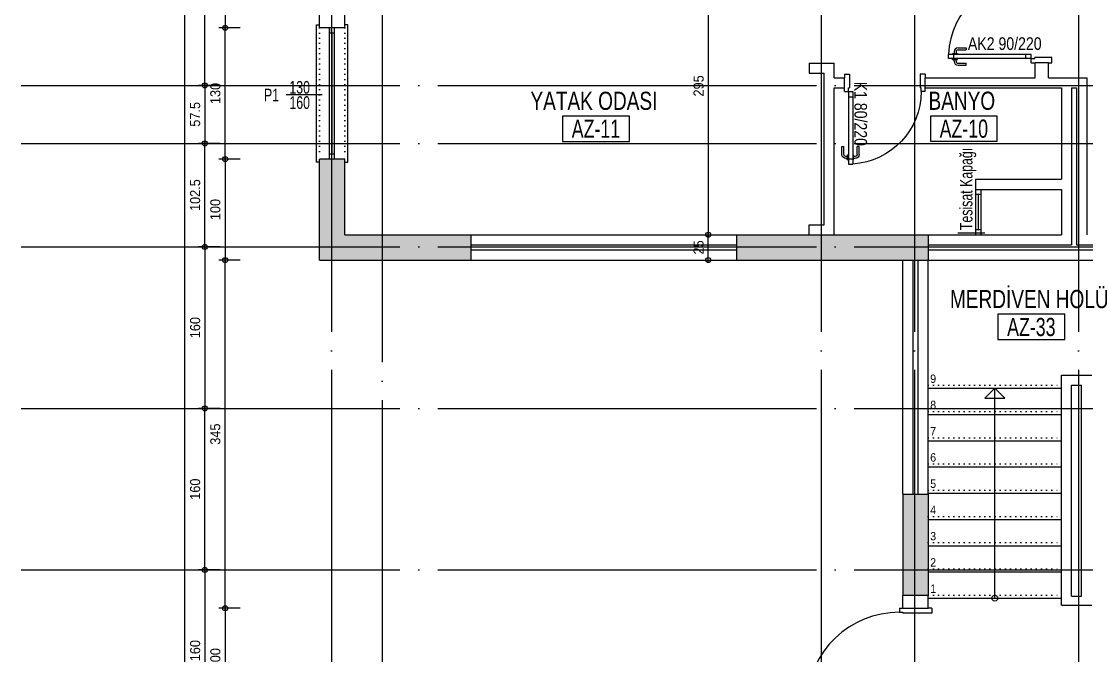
# Model space of a CAD drawing. Extents: x 460786 to 545292, y 30998 to 41694.
# Drawn here: x 465625 to 466680, y 38162 to 38791 of the extents above; entities that cross this region are included whole.
import ezdxf
from ezdxf.enums import TextEntityAlignment as Align

# ---------------------------------------------------------------- set-up
doc = ezdxf.new("R2010")
doc.units = 0
doc.header["$LTSCALE"] = 50
doc.header["$MEASUREMENT"] = 0
doc.header["$PDMODE"] = 35
doc.linetypes.add('DASHDOT', pattern=[5.5, 5, -0.25, 0, -0.25])
doc.linetypes.add('DASHED', pattern=[0.1, 0, -0.1])
doc.layers.get('0').update_dxf_attribs({"linetype": 'CONTINUOUS'})
doc.layers.get('Defpoints').update_dxf_attribs({"linetype": 'CONTINUOUS'})
for name, color, linetype in [('A-Aks Dikey', 12, 'DASHDOT'), ('A-Aks Yatay', 12, 'DASHDOT'), ('A-Betonarme', 6, 'CONTINUOUS'), ('A-Cam', 160, 'CONTINUOUS'), ('A-Dash', 9, 'DASHED'), ('A-Duvar', 7, 'CONTINUOUS'), ('A-Gör 2', 40, 'CONTINUOUS'), ('A-Kapı', 2, 'CONTINUOUS'), ('A-mahal adi', 1, 'CONTINUOUS'), ('A-mahal no', 4, 'CONTINUOUS'), ('A-Merdiven', 11, 'CONTINUOUS'), ('A-Olcu DIS Dikey', 8, 'CONTINUOUS'), ('A-Olcu Ic Dikey', 8, 'CONTINUOUS'), ('A-Poz-Kapı', 4, 'CONTINUOUS'), ('A-Poz-Pen', 4, 'CONTINUOUS'), ('A-Tarama 1', 9, 'CONTINUOUS'), ('A-Yazı 2', 205, 'CONTINUOUS'), ('A-Yazı Merdiven', 4, 'CONTINUOUS')]:
    doc.layers.add(name, color=color, linetype=linetype)
doc.styles.add('blkan', font='arial.ttf', dxfattribs={"width": 0.9, "height": 12.5})
doc.styles.get("Standard").update_dxf_attribs({"font": 'arial.ttf', "width": 0.9})
doc.dimstyles.new('EXIT', dxfattribs={"dimscale": 50, "dimtxt": 0.23, "dimasz": 0.03, "dimexe": 0.125, "dimexo": 0.5, "dimgap": 0.09, "dimtad": 1, "dimzin": 1, "dimdsep": 46, "dimtxsty": 'Standard', "dimblk": 'TICK', "dimcen": 0.2, "dimadec": 0, "dimazin": 0, "dimtfac": 1, "dimtix": 1, "dimtofl": 0, "dimtmove": 2, "dimatfit": 3, "dimldrblk": 'TICK', "dimfxl": 1, "dimtolj": 1, "dimtzin": 1, "dimarcsym": 0})

# ---------------------------------------------------------------- blocks, each defined once
blk = doc.blocks.new('poz-pk1')
blk.add_line((24.3, 28.7), (24.3, -5.7))
at = {"width": 0.7}
for p in [(17, 10), (31.5, 10)]:
    blk.add_attdef('YAZı', text='', height=12, rotation=90, dxfattribs=at).set_placement(p, align=Align.MIDDLE_CENTER)
blk.add_attdef('POZ', text='', height=12, dxfattribs=at).set_placement((24.3, -14.4), align=Align.MIDDLE_CENTER)
blk = doc.blocks.new('kapı L 80p 10')
at = {"ltscale": 20}
for p, q in [((4, 75.4), (8.2, 75.4)), ((4, 3.5), (4, 75.4)), ((8.2, 3.5), (8.2, 75.4)), ((-2.5, 65.9), (-2.5, 57.9)), ((-0.5, 65.9), (-0.5, 57.9)), ((1.5, 69.9), (3.2, 69.9)), ((1.5, 67.9), (3.2, 67.9)), ((3.2, 71.4), (4, 71.4)), ((3.2, 71.4), (3.2, 66.4)), ((3.2, 66.4), (4, 66.4)), ((3.2, 66.4), (4, 66.4)), ((4, 70.2), (8.2, 70.2)), ((9, 71.4), (8.2, 71.4)), ((9, 66.4), (8.2, 66.4)), ((9, 71.4), (9, 66.4)), ((10.7, 69.9), (9, 69.9)), ((10.7, 67.9), (9, 67.9)), ((12.7, 65.9), (12.7, 57.9)), ((14.7, 65.9), (14.7, 57.9)), ((-2.5, 57.9), (-0.5, 57.9)), ((14.7, 57.9), (12.7, 57.9)), ((0, 3.5), (4, 3.5)), ((0, 3.5), (0, 0)), ((4, 8.7), (8.2, 8.7)), ((4, 3.5), (8.2, 3.5)), ((4, 3.5), (4, 0)), ((80, 3.5), (76, 3.5)), ((76, 3.5), (76, 0)), ((80, 3.5), (80, 0)), ((0, -13.5), (0, -10)), ((4, 0), (5, 0)), ((5, -13.5), (5, 0)), ((75, -13.5), (75, 0)), ((76, 0), (75, 0)), ((80, -13.5), (80, -10)), ((0, -13.5), (5, -13.5)), ((80, -13.5), (75, -13.5))]:
    blk.add_line(p, q, dxfattribs=at)
blk.add_arc((4, 3.5), 72, 360, 86.6558)
for centre, radius, start, end in [((1.5, 65.9), 4, 90, 180), ((1.5, 65.9), 2, 90, 180), ((10.7, 65.9), 4, 0, 90), ((10.7, 65.9), 2, 0, 90)]:
    blk.add_arc(centre, radius, start, end, dxfattribs=at)
at = {"layer": 'A-Poz-Kapı', "width": 0.8}
blk.add_attdef('POZNO', (30.2, -10), '', height=12.5, rotation=90, dxfattribs=at)
blk = doc.blocks.new('kapı L 90p 13.5')
at = {"ltscale": 20}
for p, q in [((1.5, 74.9), (3.2, 74.9)), ((3.2, 76.4), (4, 76.4)), ((3.2, 76.4), (3.2, 71.4)), ((4, 80.4), (8.2, 80.4)), ((4, -1.5), (4, 80.4)), ((4, 75.2), (8.2, 75.2)), ((8.2, -1.5), (8.2, 80.4)), ((9, 76.4), (8.2, 76.4)), ((9, 76.4), (9, 71.4)), ((10.7, 74.9), (9, 74.9)), ((-2.5, 70.9), (-2.5, 62.9)), ((-0.5, 70.9), (-0.5, 62.9)), ((1.5, 72.9), (3.2, 72.9)), ((3.2, 71.4), (4, 71.4)), ((3.2, 71.4), (4, 71.4)), ((9, 71.4), (8.2, 71.4)), ((10.7, 72.9), (9, 72.9)), ((12.7, 70.9), (12.7, 62.9)), ((14.7, 70.9), (14.7, 62.9)), ((-2.5, 62.9), (-0.5, 62.9)), ((14.7, 62.9), (12.7, 62.9)), ((4, 3.7), (8.2, 3.7)), ((0, -1.5), (4, -1.5)), ((0, -1.5), (0, -5)), ((4, -1.5), (8.2, -1.5)), ((4, -1.5), (4, -5)), ((4, -5), (5, -5)), ((5, -22), (5, -5)), ((85, -22), (85, -5)), ((86, -5), (85, -5)), ((90, -1.5), (86, -1.5)), ((86, -1.5), (86, -5)), ((90, -1.5), (90, -5))]:
    blk.add_line(p, q, dxfattribs=at)
for p, q in [((0, -18.5), (0, -22)), ((90, -18.5), (90, -22)), ((0, -22), (5, -22)), ((90, -22), (85, -22))]:
    blk.add_line(p, q)
for centre, radius, start, end in [((1.5, 70.9), 4, 90, 180), ((10.7, 70.9), 4, 0, 90), ((1.5, 70.9), 2, 90, 180), ((10.7, 70.9), 2, 0, 90)]:
    blk.add_arc(centre, radius, start, end, dxfattribs=at)
blk.add_arc((4, -1.5), 82, 0, 87.0641)
at = {"layer": 'A-Poz-Kapı', "width": 0.8}
blk.add_attdef('POZNO', (25, -18.5), '', height=12.5, rotation=90, dxfattribs=at)
blk = doc.blocks.new('kapı L 100p 25')
at = {"ltscale": 20}
for p, q in [((4, 95.4), (8.2, 95.4)), ((4, 3.5), (4, 95.4)), ((8.2, 3.5), (8.2, 95.4)), ((-2.5, 85.9), (-2.5, 77.9)), ((-0.5, 85.9), (-0.5, 77.9)), ((1.5, 89.9), (3.2, 89.9)), ((1.5, 87.9), (3.2, 87.9)), ((3.2, 91.4), (4, 91.4)), ((3.2, 91.4), (3.2, 86.4)), ((3.2, 86.4), (4, 86.4)), ((3.2, 86.4), (4, 86.4)), ((4, 90.2), (8.2, 90.2)), ((9, 91.4), (8.2, 91.4)), ((9, 86.4), (8.2, 86.4)), ((9, 91.4), (9, 86.4)), ((10.7, 89.9), (9, 89.9)), ((10.7, 87.9), (9, 87.9)), ((12.7, 85.9), (12.7, 77.9)), ((14.7, 85.9), (14.7, 77.9)), ((-2.5, 77.9), (-0.5, 77.9)), ((14.7, 77.9), (12.7, 77.9)), ((0, 3.5), (4, 3.5)), ((0, 3.5), (0, 0)), ((4, 8.7), (8.2, 8.7)), ((4, 3.5), (8.2, 3.5)), ((4, 3.5), (4, 0)), ((100, 3.5), (96, 3.5)), ((96, 3.5), (96, 0)), ((100, 3.5), (100, 0)), ((4, 0), (5, 0)), ((5, -28.5), (5, 0)), ((95, -28.5), (95, 0)), ((96, 0), (95, 0)), ((0, -28.5), (0, -25)), ((0, -28.5), (5, -28.5)), ((100, -28.5), (95, -28.5)), ((100, -28.5), (100, -25))]:
    blk.add_line(p, q, dxfattribs=at)
blk.add_arc((4, 3.5), 92, 0, 87.3834)
for centre, radius, start, end in [((1.5, 85.9), 4, 90, 180), ((1.5, 85.9), 2, 90, 180), ((10.7, 85.9), 4, 0, 90), ((10.7, 85.9), 2, 0, 90)]:
    blk.add_arc(centre, radius, start, end, dxfattribs=at)
at = {"layer": 'A-Poz-Kapı', "width": 0.8}
blk.add_attdef('POZNO', (30.2, -13.5), '', height=12.5, rotation=90, dxfattribs=at)
blk = doc.blocks.new('mahal adı')
at = {"layer": 'A-mahal no'}
blk.add_lwpolyline([(-75.6, -73.4), (89.9, -73.4), (89.9, -10.9), (-75.6, -10.9)], close=True, dxfattribs=at)
at = {"layer": 'A-mahal adi', "width": 0.75}
for p in [(2.1, 88.8), (2.1, 27)]:
    blk.add_attdef('MAHALADI', text='', height=45, dxfattribs=at).set_placement(p, align=Align.MIDDLE_CENTER)
at = {"layer": 'A-mahal no', "width": 0.7}
blk.add_attdef('MAHALNO', text='', height=45, dxfattribs=at).set_placement((7.1, -42.1), align=Align.MIDDLE_CENTER)
blk = doc.blocks.new('TICK', base_point=(53.7, 38.06))
blk.add_line((55.37, 38.06), (52.04, 38.06))
blk.add_circle((53.7, 38.06), 1.67)
blk = doc.blocks.new('*D90')
at = {"layer": 'A-Olcu DIS Dikey', "color": 0, "lineweight": -2, "transparency": 16777216}
for p, q in [((465841.6, 38899.5), (465820.4, 38899.5)), ((465826.6, 38898), (465826.6, 38786)), ((465841.6, 38784.5), (465820.4, 38784.5))]:
    blk.add_line(p, q, dxfattribs=at)
at = {"layer": 'Defpoints', "color": 0, "transparency": 16777216}
for p in [(465866.6, 38899.5), (465826.6, 38784.5), (465866.6, 38784.5)]:
    blk.add_point(p, dxfattribs=at)
at = {"layer": 'A-Olcu DIS Dikey', "color": 0, "lineweight": -2, "transparency": 16777216, "xscale": 1.5, "yscale": 1.5, "zscale": 1.5}
for p, rotation in [((465826.6, 38899.5), 90), ((465826.6, 38784.5), 270)]:
    blk.add_blockref('TICK', p, dxfattribs=dict(at, rotation=rotation))
at = {"layer": 'A-Olcu DIS Dikey', "color": 0, "transparency": 16777216, "insert": (465817, 38842), "char_height": 10, "attachment_point": 5, "rotation": 90}
blk.add_mtext('\\A1;115', dxfattribs=at)
blk = doc.blocks.new('*D91')
at = {"layer": 'A-Olcu DIS Dikey', "color": 0, "lineweight": -2, "transparency": 16777216}
for p, q in [((465841.6, 38554.5), (465820.4, 38554.5)), ((465826.6, 38211), (465826.6, 38553)), ((465841.6, 38209.5), (465820.4, 38209.5))]:
    blk.add_line(p, q, dxfattribs=at)
at = {"layer": 'Defpoints', "color": 0, "transparency": 16777216}
for p in [(465826.6, 38554.5), (465866.6, 38554.5), (465866.6, 38209.5)]:
    blk.add_point(p, dxfattribs=at)
at = {"layer": 'A-Olcu DIS Dikey', "color": 0, "lineweight": -2, "transparency": 16777216, "xscale": 1.5, "yscale": 1.5, "zscale": 1.5}
for p, rotation in [((465826.6, 38554.5), 90), ((465826.6, 38209.5), 270)]:
    blk.add_blockref('TICK', p, dxfattribs=dict(at, rotation=rotation))
at = {"layer": 'A-Olcu DIS Dikey', "color": 0, "transparency": 16777216, "insert": (465817, 38382), "char_height": 10, "attachment_point": 5, "rotation": 90}
blk.add_mtext('\\A1;345', dxfattribs=at)
blk = doc.blocks.new('*D93')
at = {"layer": 'A-Olcu DIS Dikey', "color": 0, "lineweight": -2, "transparency": 16777216}
for p, q in [((465821.6, 38247.5), (465800.4, 38247.5)), ((465806.6, 38246), (465806.6, 38089)), ((465821.6, 38087.5), (465800.4, 38087.5))]:
    blk.add_line(p, q, dxfattribs=at)
at = {"layer": 'Defpoints', "color": 0, "transparency": 16777216}
for p in [(465846.6, 38247.5), (465806.6, 38087.5), (465846.6, 38087.5)]:
    blk.add_point(p, dxfattribs=at)
at = {"layer": 'A-Olcu DIS Dikey', "color": 0, "lineweight": -2, "transparency": 16777216, "xscale": 1.5, "yscale": 1.5, "zscale": 1.5}
for p, rotation in [((465806.6, 38247.5), 90), ((465806.6, 38087.5), 270)]:
    blk.add_blockref('TICK', p, dxfattribs=dict(at, rotation=rotation))
at = {"layer": 'A-Olcu DIS Dikey', "color": 0, "transparency": 16777216, "insert": (465797, 38167.5), "char_height": 10, "attachment_point": 5, "rotation": 90}
blk.add_mtext('\\A1;160', dxfattribs=at)
blk = doc.blocks.new('*D94')
at = {"layer": 'A-Olcu DIS Dikey', "color": 0, "lineweight": -2, "transparency": 16777216}
for p, q in [((465821.6, 38407.5), (465800.4, 38407.5)), ((465806.6, 38249), (465806.6, 38406)), ((465821.6, 38247.5), (465800.4, 38247.5))]:
    blk.add_line(p, q, dxfattribs=at)
at = {"layer": 'Defpoints', "color": 0, "transparency": 16777216}
for p in [(465806.6, 38407.5), (465846.6, 38407.5), (465846.6, 38247.5)]:
    blk.add_point(p, dxfattribs=at)
at = {"layer": 'A-Olcu DIS Dikey', "color": 0, "lineweight": -2, "transparency": 16777216, "xscale": 1.5, "yscale": 1.5, "zscale": 1.5}
for p, rotation in [((465806.6, 38407.5), 90), ((465806.6, 38247.5), 270)]:
    blk.add_blockref('TICK', p, dxfattribs=dict(at, rotation=rotation))
at = {"layer": 'A-Olcu DIS Dikey', "color": 0, "transparency": 16777216, "insert": (465797, 38327.5), "char_height": 10, "attachment_point": 5, "rotation": 90}
blk.add_mtext('\\A1;160', dxfattribs=at)
blk = doc.blocks.new('*D95')
at = {"layer": 'A-Olcu DIS Dikey', "color": 0, "lineweight": -2, "transparency": 16777216}
for p, q in [((465821.6, 38567.5), (465800.4, 38567.5)), ((465806.6, 38566), (465806.6, 38409)), ((465821.6, 38407.5), (465800.4, 38407.5))]:
    blk.add_line(p, q, dxfattribs=at)
at = {"layer": 'Defpoints', "color": 0, "transparency": 16777216}
for p in [(465846.6, 38567.5), (465806.6, 38407.5), (465846.6, 38407.5)]:
    blk.add_point(p, dxfattribs=at)
at = {"layer": 'A-Olcu DIS Dikey', "color": 0, "lineweight": -2, "transparency": 16777216, "xscale": 1.5, "yscale": 1.5, "zscale": 1.5}
for p, rotation in [((465806.6, 38567.5), 90), ((465806.6, 38407.5), 270)]:
    blk.add_blockref('TICK', p, dxfattribs=dict(at, rotation=rotation))
at = {"layer": 'A-Olcu DIS Dikey', "color": 0, "transparency": 16777216, "insert": (465797, 38487.5), "char_height": 10, "attachment_point": 5, "rotation": 90}
blk.add_mtext('\\A1;160', dxfattribs=at)
blk = doc.blocks.new('*D96')
at = {"layer": 'A-Olcu DIS Dikey', "color": 0, "lineweight": -2, "transparency": 16777216}
for p, q in [((465821.6, 38670), (465800.4, 38670)), ((465806.6, 38569), (465806.6, 38668.5)), ((465821.6, 38567.5), (465800.4, 38567.5))]:
    blk.add_line(p, q, dxfattribs=at)
at = {"layer": 'Defpoints', "color": 0, "transparency": 16777216}
for p in [(465806.6, 38670), (465846.6, 38670), (465846.6, 38567.5)]:
    blk.add_point(p, dxfattribs=at)
at = {"layer": 'A-Olcu DIS Dikey', "color": 0, "lineweight": -2, "transparency": 16777216, "xscale": 1.5, "yscale": 1.5, "zscale": 1.5}
for p, rotation in [((465806.6, 38670), 90), ((465806.6, 38567.5), 270)]:
    blk.add_blockref('TICK', p, dxfattribs=dict(at, rotation=rotation))
at = {"layer": 'A-Olcu DIS Dikey', "color": 0, "transparency": 16777216, "insert": (465797, 38618.8), "char_height": 10, "attachment_point": 5, "rotation": 90}
blk.add_mtext('\\A1;102.5', dxfattribs=at)
blk = doc.blocks.new('*D97')
at = {"layer": 'A-Olcu DIS Dikey', "color": 0, "lineweight": -2, "transparency": 16777216}
for p, q in [((465821.6, 38727.5), (465800.4, 38727.5)), ((465806.6, 38726), (465806.6, 38671.5)), ((465821.6, 38670), (465800.4, 38670))]:
    blk.add_line(p, q, dxfattribs=at)
at = {"layer": 'Defpoints', "color": 0, "transparency": 16777216}
for p in [(465846.6, 38727.5), (465806.6, 38670), (465846.6, 38670)]:
    blk.add_point(p, dxfattribs=at)
at = {"layer": 'A-Olcu DIS Dikey', "color": 0, "lineweight": -2, "transparency": 16777216, "xscale": 1.5, "yscale": 1.5, "zscale": 1.5}
for p, rotation in [((465806.6, 38727.5), 90), ((465806.6, 38670), 270)]:
    blk.add_blockref('TICK', p, dxfattribs=dict(at, rotation=rotation))
at = {"layer": 'A-Olcu DIS Dikey', "color": 0, "transparency": 16777216, "insert": (465797, 38698.8), "char_height": 10, "attachment_point": 5, "rotation": 90}
blk.add_mtext('\\A1;57.5', dxfattribs=at)
blk = doc.blocks.new('*D98')
at = {"layer": 'A-Olcu DIS Dikey', "color": 0, "lineweight": -2, "transparency": 16777216}
for p, q in [((465821.6, 38887.5), (465800.4, 38887.5)), ((465806.6, 38729), (465806.6, 38886)), ((465821.6, 38727.5), (465800.4, 38727.5))]:
    blk.add_line(p, q, dxfattribs=at)
at = {"layer": 'Defpoints', "color": 0, "transparency": 16777216}
for p in [(465806.6, 38887.5), (465846.6, 38887.5), (465846.6, 38727.5)]:
    blk.add_point(p, dxfattribs=at)
at = {"layer": 'A-Olcu DIS Dikey', "color": 0, "lineweight": -2, "transparency": 16777216, "xscale": 1.5, "yscale": 1.5, "zscale": 1.5}
for p, rotation in [((465806.6, 38887.5), 90), ((465806.6, 38727.5), 270)]:
    blk.add_blockref('TICK', p, dxfattribs=dict(at, rotation=rotation))
at = {"layer": 'A-Olcu DIS Dikey', "color": 0, "transparency": 16777216, "insert": (465797, 38807.5), "char_height": 10, "attachment_point": 5, "rotation": 90}
blk.add_mtext('\\A1;160', dxfattribs=at)
blk = doc.blocks.new('*D85')
at = {"layer": 'A-Olcu DIS Dikey', "color": 0, "lineweight": -2, "transparency": 16777216}
for p, q in [((465801.6, 40831.5), (465780.4, 40831.5)), ((465786.6, 38076), (465786.6, 40830)), ((465801.6, 38074.5), (465780.4, 38074.5))]:
    blk.add_line(p, q, dxfattribs=at)
at = {"layer": 'Defpoints', "color": 0, "transparency": 16777216}
for p in [(465786.6, 40831.5), (465826.6, 40831.5), (465826.6, 38074.5)]:
    blk.add_point(p, dxfattribs=at)
at = {"layer": 'A-Olcu DIS Dikey', "color": 0, "lineweight": -2, "transparency": 16777216, "xscale": 1.5, "yscale": 1.5, "zscale": 1.5}
for p, rotation in [((465786.6, 40831.5), 90), ((465786.6, 38074.5), 270)]:
    blk.add_blockref('TICK', p, dxfattribs=dict(at, rotation=rotation))
at = {"layer": 'A-Olcu DIS Dikey', "color": 0, "transparency": 16777216, "insert": (465777, 39453), "char_height": 10, "attachment_point": 5, "rotation": 90}
blk.add_mtext('\\A1;2757', dxfattribs=at)
blk = doc.blocks.new('*D115')
at = {"layer": 'A-Olcu DIS Dikey', "color": 0, "lineweight": -2, "transparency": 16777216}
for p, q in [((465841.6, 38784.5), (465820.4, 38784.5)), ((465826.6, 38656), (465826.6, 38783)), ((465841.6, 38654.5), (465820.4, 38654.5))]:
    blk.add_line(p, q, dxfattribs=at)
at = {"layer": 'Defpoints', "color": 0, "transparency": 16777216}
for p in [(465826.6, 38784.5), (465866.6, 38784.5), (465866.6, 38654.5)]:
    blk.add_point(p, dxfattribs=at)
at = {"layer": 'A-Olcu DIS Dikey', "color": 0, "lineweight": -2, "transparency": 16777216, "xscale": 1.5, "yscale": 1.5, "zscale": 1.5}
for p, rotation in [((465826.6, 38784.5), 90), ((465826.6, 38654.5), 270)]:
    blk.add_blockref('TICK', p, dxfattribs=dict(at, rotation=rotation))
at = {"layer": 'A-Olcu DIS Dikey', "color": 0, "transparency": 16777216, "insert": (465817, 38719.5), "char_height": 10, "attachment_point": 5, "rotation": 90}
blk.add_mtext('\\A1;130', dxfattribs=at)
blk = doc.blocks.new('*D116')
at = {"layer": 'A-Olcu DIS Dikey', "color": 0, "lineweight": -2, "transparency": 16777216}
for p, q in [((465841.6, 38654.5), (465820.4, 38654.5)), ((465826.6, 38653), (465826.6, 38556)), ((465841.6, 38554.5), (465820.4, 38554.5))]:
    blk.add_line(p, q, dxfattribs=at)
at = {"layer": 'Defpoints', "color": 0, "transparency": 16777216}
for p in [(465866.6, 38654.5), (465826.6, 38554.5), (465866.6, 38554.5)]:
    blk.add_point(p, dxfattribs=at)
at = {"layer": 'A-Olcu DIS Dikey', "color": 0, "lineweight": -2, "transparency": 16777216, "xscale": 1.5, "yscale": 1.5, "zscale": 1.5}
for p, rotation in [((465826.6, 38654.5), 90), ((465826.6, 38554.5), 270)]:
    blk.add_blockref('TICK', p, dxfattribs=dict(at, rotation=rotation))
at = {"layer": 'A-Olcu DIS Dikey', "color": 0, "transparency": 16777216, "insert": (465817, 38604.5), "char_height": 10, "attachment_point": 5, "rotation": 90}
blk.add_mtext('\\A1;100', dxfattribs=at)
blk = doc.blocks.new('*D117')
at = {"layer": 'A-Olcu DIS Dikey', "color": 0, "lineweight": -2, "transparency": 16777216}
for p, q in [((465841.6, 38209.5), (465820.4, 38209.5)), ((465826.6, 38208), (465826.6, 38111)), ((465841.6, 38109.5), (465820.4, 38109.5))]:
    blk.add_line(p, q, dxfattribs=at)
at = {"layer": 'Defpoints', "color": 0, "transparency": 16777216}
for p in [(465866.6, 38209.5), (465826.6, 38109.5), (465866.6, 38109.5)]:
    blk.add_point(p, dxfattribs=at)
at = {"layer": 'A-Olcu DIS Dikey', "color": 0, "lineweight": -2, "transparency": 16777216, "xscale": 1.5, "yscale": 1.5, "zscale": 1.5}
for p, rotation in [((465826.6, 38209.5), 90), ((465826.6, 38109.5), 270)]:
    blk.add_blockref('TICK', p, dxfattribs=dict(at, rotation=rotation))
at = {"layer": 'A-Olcu DIS Dikey', "color": 0, "transparency": 16777216, "insert": (465817, 38159.5), "char_height": 10, "attachment_point": 5, "rotation": 90}
blk.add_mtext('\\A1;100', dxfattribs=at)
blk = doc.blocks.new('*D682')
at = {"layer": 'A-Olcu Ic Dikey', "color": 0, "lineweight": -2, "transparency": 16777216}
for p, q in [((466290.3384, 38874.50245), (466311.5884, 38874.50245)), ((466305.3384, 38873.00245), (466305.3384, 38581.00245)), ((466290.3384, 38579.50245), (466311.5884, 38579.50245))]:
    blk.add_line(p, q, dxfattribs=at)
at = {"layer": 'Defpoints', "color": 0, "transparency": 16777216}
for p in [(466265.3384, 38874.50245), (466265.3384, 38579.50245), (466305.3384, 38579.50245)]:
    blk.add_point(p, dxfattribs=at)
at = {"layer": 'A-Olcu Ic Dikey', "color": 0, "lineweight": -2, "transparency": 16777216, "xscale": 1.5, "yscale": 1.5, "zscale": 1.5}
for p, rotation in [((466305.3384, 38874.50245), 90), ((466305.3384, 38579.50245), 270)]:
    blk.add_blockref('TICK', p, dxfattribs=dict(at, rotation=rotation))
at = {"layer": 'A-Olcu Ic Dikey', "color": 0, "transparency": 16777216, "insert": (466295.73267, 38727.00245), "char_height": 10, "attachment_point": 5, "rotation": 90}
blk.add_mtext('\\A1;295', dxfattribs=at)
blk = doc.blocks.new('*D683')
at = {"layer": 'A-Olcu Ic Dikey', "color": 0, "lineweight": -2, "transparency": 16777216}
for p, q in [((466290.3384, 38579.50245), (466311.5884, 38579.50245)), ((466305.3384, 38556.00245), (466305.3384, 38578.00245)), ((466290.3384, 38554.50245), (466311.5884, 38554.50245))]:
    blk.add_line(p, q, dxfattribs=at)
at = {"layer": 'Defpoints', "color": 0, "transparency": 16777216}
for p in [(466265.3384, 38579.50245), (466305.3384, 38579.50245), (466265.3384, 38554.50245)]:
    blk.add_point(p, dxfattribs=at)
at = {"layer": 'A-Olcu Ic Dikey', "color": 0, "lineweight": -2, "transparency": 16777216, "xscale": 1.5, "yscale": 1.5, "zscale": 1.5}
for p, rotation in [((466305.3384, 38579.50245), 90), ((466305.3384, 38554.50245), 270)]:
    blk.add_blockref('TICK', p, dxfattribs=dict(at, rotation=rotation))
at = {"layer": 'A-Olcu Ic Dikey', "color": 0, "transparency": 16777216, "insert": (466295.73267, 38567.00245), "char_height": 10, "attachment_point": 5, "rotation": 90}
blk.add_mtext('\\A1;25', dxfattribs=at)

msp = doc.modelspace()

# ---------------------------------------------------------------- hatches: boundary and pattern name
at = {"layer": 'A-Tarama 1'}
h = msp.add_hatch(dxfattribs=at)
h.set_pattern_fill('ANSI33', color=256, scale=30, angle=180, style=0)
h.set_pattern_definition([(225, (696.577, 0), (5.30330086, -5.30330086), []), (225, (691.274, 6e-16), (5.30330086, -5.30330086), [3.75, -1.875])])
h.paths.add_polyline_path([(465995.17, 40179.5), (465920.17, 40179.5), (465920.17, 40154.5), (465995.17, 40154.5)])
h.paths.add_polyline_path([(465945.17, 40474.5), (466070.17, 40474.5), (466070.17, 40499.5), (465920.17, 40499.5), (465920.17, 40392.5), (465945.17, 40392.5)])
h.paths.add_polyline_path([(466430.17, 40499.5), (466333.17, 40499.5), (466333.17, 40474.5), (466430.17, 40474.5)])
h.paths.add_polyline_path([(466685.17, 40499.5), (466660.17, 40499.5), (466660.17, 40371.5), (466685.17, 40371.5)])
h.paths.add_polyline_path([(466430.17, 39860), (466333.17, 39860), (466333.17, 39835), (466430.17, 39835)])
h.paths.add_polyline_path([(466070.17, 39860), (465970.17, 39860), (465970.17, 39835), (466070.17, 39835)])
h.paths.add_polyline_path([(466070.17, 39220), (465970.17, 39220), (465970.17, 39195), (466070.17, 39195)])
h.paths.add_polyline_path([(466430.17, 39220), (466333.17, 39220), (466333.17, 39195), (466430.17, 39195)])
h.paths.add_polyline_path([(465995.17, 38899.5), (465920.17, 38899.5), (465920.17, 38874.5), (465945.17, 38874.5), (465995.17, 38874.5)])
h.paths.add_polyline_path([(466070.17, 38579.5), (465945.17, 38579.5), (465945.17, 38654.5), (465920.17, 38654.5), (465920.17, 38554.5), (466070.17, 38554.5)])
h.paths.add_polyline_path([(466523.17, 38579.5), (466333.17, 38579.5), (466333.17, 38554.5), (466523.17, 38554.5)])
h.paths.add_polyline_path([(466843.17, 38099.5), (466498.17, 38099.5), (466498.17, 38074.5), (466843.17, 38074.5)])
h.paths.add_polyline_path([(466523.17, 38322.5), (466498.17, 38322.5), (466498.17, 38222.5), (466523.17, 38222.5)])
h.paths.add_polyline_path([(466925.17, 38247.5), (466843.17, 38247.5), (466843.17, 38322.5), (466818.17, 38322.5), (466818.17, 38222.5), (466925.17, 38222.5)])
h.paths.add_polyline_path([(466843.17, 38682.5), (466818.17, 38682.5), (466818.17, 38554.5), (466843.17, 38554.5)])
h.paths.add_polyline_path([(467170.17, 38114.5), (467130.17, 38114.5), (467130.17, 38074.5), (467170.17, 38074.5)])
h.paths.add_polyline_path([(467490.17, 38114.5), (467450.17, 38114.5), (467450.17, 38074.5), (467490.17, 38074.5)])
h.paths.add_polyline_path([(467482.17, 38322.5), (467457.17, 38322.5), (467457.17, 38222.5), (467482.17, 38222.5)])
h.paths.add_polyline_path([(467482.17, 38682.5), (467457.17, 38682.5), (467457.17, 38554.5), (467482.17, 38554.5)])
h.paths.add_polyline_path([(468123.17, 38682.5), (468098.17, 38682.5), (468098.17, 38554.5), (468123.17, 38554.5)])
h.paths.add_polyline_path([(468123.17, 38322.5), (468098.17, 38322.5), (468098.17, 38222.5), (468123.17, 38222.5)])
h.paths.add_polyline_path([(468123.17, 38114.5), (468090.17, 38114.5), (468090.17, 38074.5), (468123.17, 38074.5)])
h.paths.add_polyline_path([(467810.17, 38114.5), (467770.17, 38114.5), (467770.17, 38074.5), (467810.17, 38074.5)])
h.paths.add_polyline_path([(468166.17, 38746.5), (468133.17, 38746.5), (468133.17, 38706.5), (468166.17, 38706.5)])
h.paths.add_polyline_path([(468166.17, 39066.5), (468133.17, 39066.5), (468133.17, 39026.5), (468166.17, 39026.5)])
h.paths.add_polyline_path([(468123.17, 39066.5), (468098.17, 39066.5), (467933.17, 39066.5), (467933.17, 39041.5), (468083.17, 39041.5), (468083.17, 39026.5), (468123.17, 39026.5)])
h.paths.add_polyline_path([(467163.17, 39066.5), (466818.17, 39066.5), (466818.17, 39041.5), (467163.17, 39041.5)])
h.paths.add_polyline_path([(467491.17, 39081.5), (467451.17, 39081.5), (467451.17, 39041.5), (467491.17, 39041.5)])
h.paths.add_polyline_path([(467491.17, 39406.5), (467451.17, 39406.5), (467451.17, 39366.5), (467491.17, 39366.5)])
h.paths.add_polyline_path([(467178.17, 39406.5), (467138.17, 39406.5), (467138.17, 39366.5), (467178.17, 39366.5)])
h.paths.add_polyline_path([(466843.17, 39406.5), (466803.17, 39406.5), (466803.17, 39366.5), (466843.17, 39366.5)])
h.paths.add_polyline_path([(466843.17, 39686.5), (466803.17, 39686.5), (466803.17, 39646.5), (466843.17, 39646.5)])
h.paths.add_polyline_path([(466843.17, 39862.5), (466843.17, 40011.5), (466818.17, 40011.5), (466818.17, 39832.5), (466843.17, 39832.5)])
h.paths.add_polyline_path([(467163.17, 40011.5), (467138.17, 40011.5), (467138.17, 39832.5), (467163.17, 39832.5)])
h.paths.add_polyline_path([(467178.17, 39686.5), (467138.17, 39686.5), (467138.17, 39646.5), (467178.17, 39646.5)])
h.paths.add_polyline_path([(467491.17, 39686.5), (467451.17, 39686.5), (467451.17, 39646.5), (467491.17, 39646.5)])
h.paths.add_polyline_path([(467491.17, 40011.5), (467451.17, 40011.5), (467451.17, 39971.5), (467491.17, 39971.5)])
h.paths.add_polyline_path([(468123.17, 40026.5), (468083.17, 40026.5), (468083.17, 40011.5), (467933.17, 40011.5), (467933.17, 39986.5), (468123.17, 39986.5)])
h.paths.add_polyline_path([(468123.17, 39706.5), (468083.17, 39706.5), (468083.17, 39666.5), (468123.17, 39666.5)])
h.paths.add_polyline_path([(468166.17, 39706.5), (468133.17, 39706.5), (468133.17, 39666.5), (468166.17, 39666.5)])
h.paths.add_polyline_path([(468166.17, 40026.5), (468133.17, 40026.5), (468133.17, 39986.5), (468166.17, 39986.5)])
h.paths.add_polyline_path([(468123.17, 39386.5), (468083.17, 39386.5), (468083.17, 39346.5), (468123.17, 39346.5)])
h.paths.add_polyline_path([(468123.17, 40507.5), (468098.17, 40507.5), (468098.17, 40371.5), (468123.17, 40371.5)])
h.paths.add_polyline_path([(468123.17, 40831.5), (468015.17, 40831.5), (468015.17, 40806.5), (468098.17, 40806.5), (468098.17, 40727.5), (468123.17, 40727.5)])
h.paths.add_polyline_path([(468123.17, 40978.5), (468091.17, 40978.5), (468091.17, 40938.5), (468123.17, 40938.5)])
h.paths.add_polyline_path([(468165.17, 40978.5), (468133.17, 40978.5), (468133.17, 40938.5), (468165.17, 40938.5)])
h.paths.add_polyline_path([(467811.17, 40978.5), (467771.17, 40978.5), (467771.17, 40938.5), (467811.17, 40938.5)])
h.paths.add_polyline_path([(467491.17, 40978.5), (467451.17, 40978.5), (467451.17, 40938.5), (467491.17, 40938.5)])
h.paths.add_polyline_path([(467483.17, 40831.5), (467458.17, 40831.5), (467458.17, 40727.5), (467483.17, 40727.5)])
h.paths.add_polyline_path([(467483.17, 40495.5), (467458.17, 40495.5), (467458.17, 40384.5), (467458.17, 40371.5), (467483.17, 40371.5)])
h.paths.add_polyline_path([(466843.17, 40507.5), (466818.17, 40507.5), (466818.17, 40371.5), (466843.17, 40371.5)])
h.paths.add_polyline_path([(466926.17, 40831.5), (466818.17, 40831.5), (466818.17, 40727.5), (466843.17, 40727.5), (466843.17, 40806.5), (466926.17, 40806.5)])
h.paths.add_polyline_path([(466851.17, 40978.5), (466818.17, 40978.5), (466818.17, 40938.5), (466851.17, 40938.5)])
h.paths.add_polyline_path([(467171.17, 40978.5), (467131.17, 40978.5), (467131.17, 40938.5), (467171.17, 40938.5)])

# ---------------------------------------------------------------- linework, layer by layer
at = {"layer": 'A-Aks Dikey', "ltscale": 1.5}
for p, q in [((465932.17, 41333.83), (465932.17, 37667.36)), ((466417.17, 41333.83), (466417.17, 37667.36)), ((466509.67, 41333.83), (466509.67, 37667.36)), ((466672.17, 41333.83), (466672.17, 37667.36)), ((465982.17, 41303.83), (465982.17, 37697.36))]:
    msp.add_line(p, q, dxfattribs=at)
at = {"layer": 'A-Aks Yatay', "ltscale": 1.5}
for p, q in [((465624.75, 38727.5), (468533.89, 38727.5)), ((465624.75, 38670), (468533.89, 38670)), ((465624.75, 38567.5), (468533.89, 38567.5)), ((465624.75, 38407.5), (468533.89, 38407.5)), ((465624.75, 38247.5), (468533.89, 38247.5))]:
    msp.add_line(p, q, dxfattribs=at)
at = {"layer": 'A-Betonarme'}
for p, q in [((465920.17, 38554.5), (465920.17, 38654.5)), ((465945.17, 38654.5), (465920.17, 38654.5)), ((465945.17, 38579.5), (465945.17, 38654.5)), ((465945.17, 38579.5), (465945.17, 38654.5)), ((465945.17, 38579.5), (466070.17, 38579.5)), ((466070.17, 38579.5), (466070.17, 38554.5)), ((466333.17, 38579.5), (466333.17, 38554.5)), ((466333.17, 38579.5), (466523.17, 38579.5)), ((466523.17, 38579.5), (466523.17, 38554.5)), ((465920.17, 38554.5), (466070.17, 38554.5)), ((466333.17, 38554.5), (466523.17, 38554.5)), ((466498.17, 38322.5), (466498.17, 38222.5)), ((466498.17, 38322.5), (466523.17, 38322.5)), ((466523.17, 38322.5), (466523.17, 38222.5)), ((466498.17, 38222.5), (466523.17, 38222.5))]:
    msp.add_line(p, q, dxfattribs=at)
at = {"layer": 'A-Cam'}
for p, q in [((465930.17, 38654.5), (465930.17, 38784.5)), ((465932.67, 38659.5), (465932.67, 38779.5)), ((465935.17, 38654.5), (465935.17, 38784.5)), ((466570.17, 38624.5), (466570.17, 38579.5)), ((466575.17, 38619.5), (466570.17, 38619.5)), ((466572.67, 38619.5), (466572.67, 38584.5)), ((466575.17, 38624.5), (466575.17, 38579.5)), ((466575.17, 38584.5), (466570.17, 38584.5))]:
    msp.add_line(p, q, dxfattribs=at)
for points in [[(465930.17, 38784.5), (465930.17, 38779.5), (465935.17, 38779.5)], [(465935.17, 38654.5), (465935.17, 38659.5), (465930.17, 38659.5)]]:
    msp.add_lwpolyline(points, dxfattribs=at)
at = {"layer": 'A-Dash'}
for p, q in [((465920.17, 38784.5), (465920.17, 38654.5)), ((465945.17, 38784.5), (465945.17, 38654.5)), ((466523.17, 38430.5), (466655.17, 38430.5)), ((466523.17, 38404.5), (466655.17, 38404.5)), ((466523.17, 38378.5), (466655.17, 38378.5)), ((466523.17, 38352.5), (466655.17, 38352.5)), ((466523.17, 38326.5), (466655.17, 38326.5)), ((466523.17, 38300.5), (466655.17, 38300.5)), ((466523.17, 38274.5), (466655.17, 38274.5)), ((466523.17, 38248.5), (466655.17, 38248.5)), ((466523.17, 38222.5), (466655.17, 38222.5))]:
    msp.add_line(p, q, dxfattribs=at)
at = {"layer": 'A-Duvar'}
for p, q in [((465920.17, 38784.5), (465920.17, 38874.5)), ((465945.17, 38784.5), (465945.17, 38874.5)), ((465945.17, 38784.5), (465920.17, 38784.5)), ((466405.17, 38749.5), (466430.17, 38749.5)), ((466405.17, 38749.5), (466405.17, 38739.5)), ((466430.17, 38735), (466430.17, 38749.5)), ((466629.17, 38735), (466629.17, 38750)), ((466642.17, 38750), (466629.17, 38750)), ((466642.17, 38735), (466642.17, 38750)), ((466405.17, 38739.5), (466420.17, 38739.5)), ((466420.17, 38589.5), (466420.17, 38739.5)), ((466430.17, 38735), (466440.17, 38735)), ((466440.17, 38725), (466440.17, 38735)), ((466520.17, 38725), (466520.17, 38735)), ((466520.17, 38735), (466629.17, 38735)), ((466642.17, 38735), (466680.17, 38735)), ((466680.17, 38735), (466680.17, 38579.5)), ((466430.17, 38579.5), (466430.17, 38725)), ((466430.17, 38725), (466440.17, 38725)), ((466520.17, 38725), (466655.17, 38725)), ((466655.17, 38725), (466655.17, 38634.5)), ((466665.17, 38725), (466665.17, 38569.5)), ((466665.17, 38725), (466670.17, 38725)), ((466670.17, 38725), (466670.17, 38569.5)), ((466570.17, 38634.5), (466570.17, 38624.5)), ((466570.17, 38634.5), (466655.17, 38634.5)), ((466570.17, 38624.5), (466655.17, 38624.5)), ((466655.17, 38624.5), (466655.17, 38579.5)), ((466405.17, 38579.5), (466405.17, 38589.5)), ((466405.17, 38589.5), (466420.17, 38589.5)), ((466070.17, 38579.5), (466333.17, 38579.5)), ((466523.17, 38579.5), (466570.17, 38579.5)), ((466570.17, 38579.5), (466655.17, 38579.5)), ((466070.17, 38569.5), (466333.17, 38569.5)), ((466523.17, 38569.5), (466665.17, 38569.5)), ((466670.17, 38569.5), (466698.17, 38569.5)), ((466070.17, 38564.5), (466333.17, 38564.5)), ((466070.17, 38554.5), (466333.17, 38554.5)), ((466498.17, 38322.5), (466498.17, 38554.5)), ((466508.17, 38322.5), (466508.17, 38554.5)), ((466513.17, 38322.5), (466513.17, 38554.5)), ((466523.17, 38564.5), (466698.17, 38564.5)), ((466523.17, 38322.5), (466523.17, 38554.5)), ((466523.17, 38554.5), (466708.17, 38554.5)), ((466498.17, 38209.5), (466498.17, 38222.5)), ((466523.17, 38209.5), (466523.17, 38222.5)), ((466498.17, 38209.5), (466523.17, 38209.5))]:
    msp.add_line(p, q, dxfattribs=at)
at = {"layer": 'A-Gör 2'}
for p, q in [((465917.17, 38784.5), (465917.17, 38787.5)), ((465917.17, 38787.5), (465920.17, 38787.5)), ((465948.17, 38787.5), (465945.17, 38787.5)), ((465948.17, 38784.5), (465948.17, 38787.5)), ((465917.17, 38651.5), (465917.17, 38784.5)), ((465948.17, 38651.5), (465948.17, 38784.5)), ((465920.17, 38651.5), (465917.17, 38651.5)), ((465945.17, 38651.5), (465948.17, 38651.5)), ((466655.17, 38212.5), (466655.17, 38440.5)), ((466655.17, 38440.5), (466685.17, 38440.5)), ((466665.17, 38221.5), (466665.17, 38430.5)), ((466665.17, 38430.5), (466675.17, 38430.5)), ((466675.17, 38221.5), (466675.17, 38430.5)), ((466665.17, 38221.5), (466675.17, 38221.5)), ((466655.17, 38212.5), (466685.17, 38212.5))]:
    msp.add_line(p, q, dxfattribs=at)
at = {"layer": 'A-Merdiven'}
for p, q in [((466523.17, 38427.5), (466655.17, 38427.5)), ((466589.17, 38427.5), (466579.29, 38417.62)), ((466579.29, 38417.62), (466599.05, 38417.62)), ((466589.17, 38219.5), (466589.17, 38427.5)), ((466599.05, 38417.62), (466589.17, 38427.5)), ((466523.17, 38401.5), (466655.17, 38401.5)), ((466523.17, 38375.5), (466655.17, 38375.5)), ((466523.17, 38349.5), (466655.17, 38349.5)), ((466523.17, 38323.5), (466655.17, 38323.5)), ((466523.17, 38297.5), (466655.17, 38297.5)), ((466523.17, 38271.5), (466655.17, 38271.5)), ((466523.17, 38245.5), (466655.17, 38245.5)), ((466523.17, 38219.5), (466655.17, 38219.5))]:
    msp.add_line(p, q, dxfattribs=at)
msp.add_circle((466589.17, 38219.5), 3, dxfattribs=at)
at = {"layer": 'A-Yazı 2'}
msp.add_line((466579.3, 38581.03), (466552.44, 38581.03), dxfattribs=at)

# ---------------------------------------------------------------- block references
ref = msp.add_blockref('mahal adı', (466191.17, 38701.41), dxfattribs=dict(xscale=0.4, yscale=0.4, zscale=0.4))
ref.add_attrib('MAHALNO', 'AZ-11', dxfattribs={"layer": 'A-mahal no', "height": 18, "width": 0.7}).set_placement((466194.02, 38684.56), align=Align.MIDDLE_CENTER)
ref.add_attrib('MAHALADI', 'YATAK ODASI', dxfattribs={"layer": 'A-mahal adi', "height": 18, "width": 0.75}).set_placement((466192, 38712.22), align=Align.MIDDLE_CENTER)
ref = msp.add_blockref('mahal adı', (466555.64, 38701.48), dxfattribs=dict(xscale=0.4, yscale=0.4, zscale=0.4))
ref.add_attrib('MAHALNO', 'AZ-10', dxfattribs={"layer": 'A-mahal no', "height": 18, "width": 0.7}).set_placement((466558.48, 38684.62), align=Align.MIDDLE_CENTER)
ref.add_attrib('MAHALADI', 'BANYO', dxfattribs={"layer": 'A-mahal adi', "height": 18, "width": 0.75}).set_placement((466556.47, 38712.29), align=Align.MIDDLE_CENTER)
ref = msp.add_blockref('mahal adı', (466622.47, 38505.06), dxfattribs=dict(xscale=0.4, yscale=0.4, zscale=0.4))
ref.add_attrib('MAHALNO', 'AZ-33', dxfattribs={"layer": 'A-mahal no', "height": 18, "width": 0.7}).set_placement((466625.32, 38488.2), align=Align.MIDDLE_CENTER)
ref.add_attrib('MAHALADI', 'MERDİVEN HOLÜ', dxfattribs={"layer": 'A-mahal adi', "height": 18, "width": 0.75}).set_placement((466623.3, 38515.87), align=Align.MIDDLE_CENTER)
at = {"layer": 'A-Kapı'}
ref = msp.add_blockref('kapı L 90p 13.5', (466623.67, 38750), dxfattribs=dict(at, rotation=90.00000000000001))
ref.add_attrib('POZNO', 'AK2 90/220', (466562.5, 38762.66), dxfattribs={"layer": 'A-Poz-Kapı', "height": 12.5, "width": 0.8})
ref = msp.add_blockref('kapı L 80p 10', (466440.17, 38725), dxfattribs=dict(at, xscale=-1, rotation=180))
ref.add_attrib('POZNO', 'K1 80/220', (466450.05, 38731.18), dxfattribs={"layer": 'A-Poz-Kapı', "height": 12.5, "rotation": 270, "width": 0.8})
ref = msp.add_blockref('kapı L 100p 25', (466498.17, 38109.5), dxfattribs=dict(at, rotation=90))
ref.add_attrib('POZNO', 'AK1 100/220', (466423.16, 38122.16), dxfattribs={"layer": 'A-Poz-Kapı', "height": 12.5, "width": 0.8})
at = {"layer": 'A-Poz-Pen'}
ref = msp.add_blockref('poz-pk1', (465893.06, 38743.35), dxfattribs=dict(at, xscale=1.041608796296916, yscale=1.041608796296916, zscale=1.041608796296916, rotation=270))
ref.add_attrib('YAZı', '130', dxfattribs={"layer": '0', "height": 12.499, "rotation": 360, "width": 0.7}).set_placement((465900.52, 38725.6), align=Align.MIDDLE_CENTER)
ref.add_attrib('YAZı', '160', dxfattribs={"layer": '0', "height": 12.499, "rotation": 360, "width": 0.7}).set_placement((465900.53, 38710.49), align=Align.MIDDLE_CENTER)
ref.add_attrib('POZ', 'P1', dxfattribs={"layer": '0', "height": 12.499, "rotation": 360, "width": 0.7}).set_placement((465872.64, 38718), align=Align.MIDDLE_CENTER)

# ---------------------------------------------------------------- texts
at = {"layer": 'A-Yazı 2', "style": 'blkan', "width": 0.7}
msp.add_text('Tesisat Kapağı', height=12.5, rotation=90, dxfattribs=at).set_placement((466567, 38584.12))
at = {"layer": 'A-Yazı Merdiven', "width": 0.9}
for s, p in [('9', (466525.15, 38432.74, 56888.89)), ('8', (466525.15, 38406.74, 56888.89)), ('7', (466525.15, 38380.74, 56888.89)), ('6', (466525.15, 38354.74, 56888.89)), ('5', (466525.15, 38328.74, 56888.89)), ('4', (466525.15, 38302.74, 56888.89)), ('3', (466525.15, 38276.74, 56888.89)), ('2', (466525.15, 38250.74, 56888.89)), ('1', (466525.15, 38224.74, 56888.89))]:
    msp.add_text(s, height=8.33, dxfattribs=at).set_placement(p)

# ---------------------------------------------------------------- dimensions: what is measured, and where the dimension line sits
at = {"layer": 'A-Olcu DIS Dikey'}
for p1, p2, distance, picture, middle in [((465826.61, 38074.5), (465826.61, 40831.5), 40, '*D85', (465777, 39453)), ((465866.61, 38899.5), (465866.61, 38784.5), -40, '*D90', (465817, 38842)), ((465846.61, 38727.5), (465846.61, 38887.5), 40, '*D98', (465797, 38807.5)), ((465866.61, 38654.5), (465866.61, 38784.5), 40, '*D115', (465817, 38719.5)), ((465846.61, 38727.5), (465846.61, 38670), -40, '*D97', (465797.02, 38698.75)), ((465846.61, 38567.5), (465846.61, 38670), 40, '*D96', (465797, 38618.75)), ((465866.61, 38654.5), (465866.61, 38554.5), -40, '*D116', (465817, 38604.5)), ((465846.61, 38567.5), (465846.61, 38407.5), -40, '*D95', (465797, 38487.5)), ((465866.61, 38209.5), (465866.61, 38554.5), 40, '*D91', (465817, 38382)), ((465846.61, 38247.5), (465846.61, 38407.5), 40, '*D94', (465797, 38327.5)), ((465846.61, 38247.5), (465846.61, 38087.5), -40, '*D93', (465797, 38167.5)), ((465866.61, 38209.5), (465866.61, 38109.5), -40, '*D117', (465817, 38159.5))]:
    dim = msp.add_aligned_dim(p1=p1, p2=p2, distance=distance, dimstyle='EXIT', override={"dimtxt": 0.2, "dimdec": 1, "dimzin": 9, "dimtdec": 1}, dxfattribs=at)
    dim.commit()
    dim.dimension.update_dxf_attribs({"geometry": picture, "text_midpoint": middle})
at = {"layer": 'A-Olcu Ic Dikey'}
for p1, distance, picture, middle in [((466265.34, 38874.5), 40, '*D682', (466295.73, 38727)), ((466265.34, 38554.5), -40, '*D683', (466295.73, 38567))]:
    dim = msp.add_aligned_dim(p1=p1, p2=(466265.34, 38579.5), distance=distance, dimstyle='EXIT', override={"dimtxt": 0.2, "dimdec": 1, "dimzin": 9, "dimtdec": 1}, dxfattribs=at)
    dim.commit()
    dim.dimension.update_dxf_attribs({"geometry": picture, "text_midpoint": middle})

doc.saveas('drawing.dxf')
